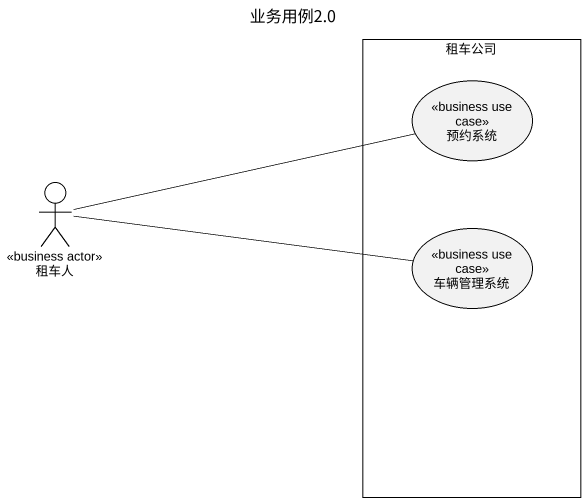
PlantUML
@startuml
title 业务用例2.0
rectangle 租车公司 {
  usecase 预约系统 <<business use case>>
  usecase 车辆管理系统 <<business use case>>
}
actor 租车人 <<business actor>>
租车人 -right- 预约系统
租车人 -right- 车辆管理系统
@enduml
